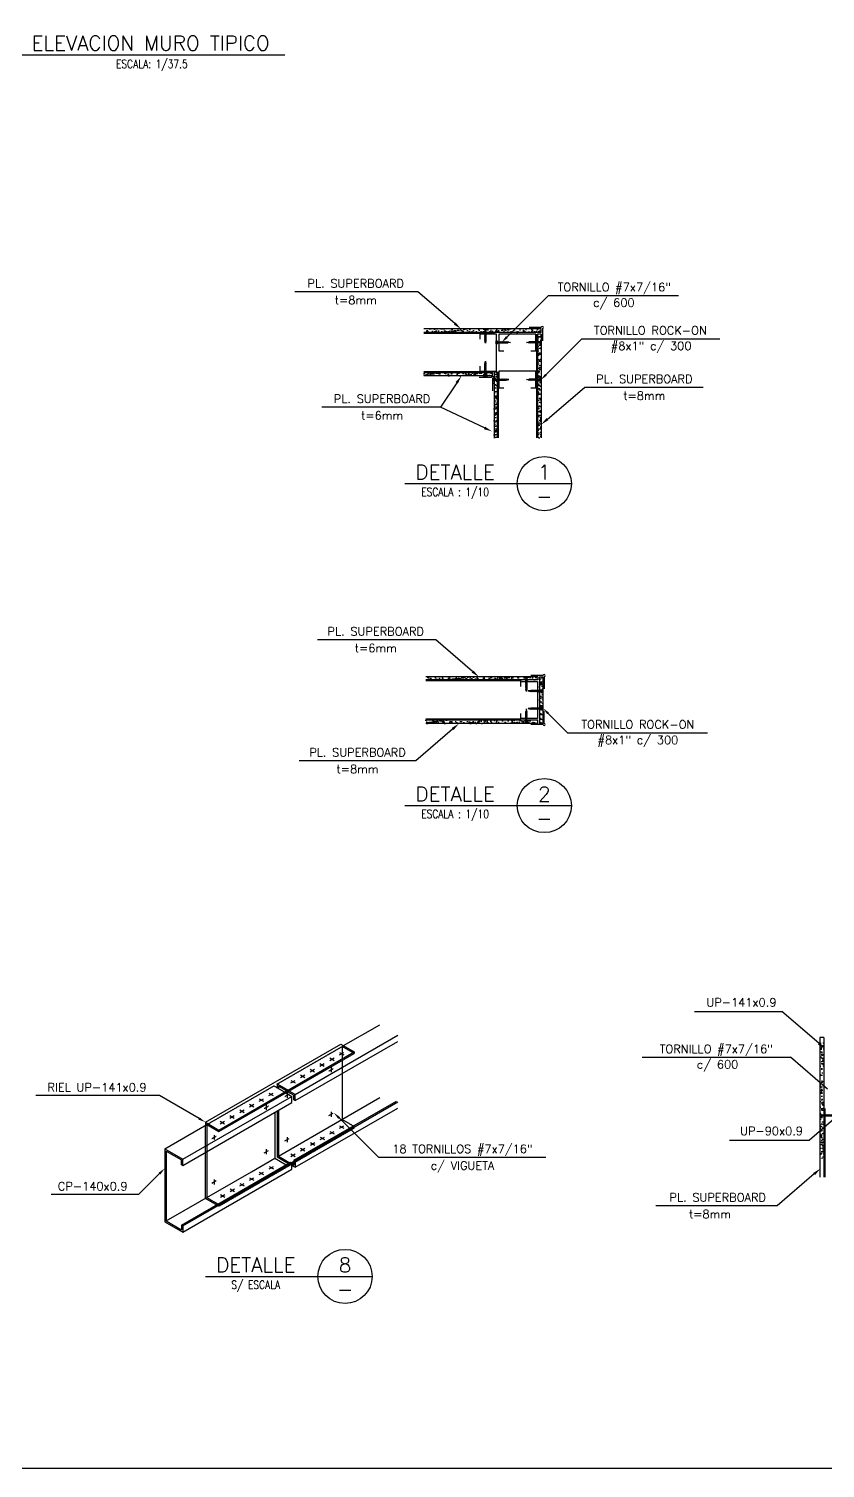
# Model space of a CAD drawing. Header units: millimetres. Extents: x -249630 to 95394, y -188036 to 109963.
# Drawn here: x 38393 to 45559, y 209 to 13166 of the extents above; entities that cross this region are included whole.
import ezdxf
from ezdxf.enums import TextEntityAlignment as Align

# ---------------------------------------------------------------- set-up
doc = ezdxf.new("R2010")
doc.units = ezdxf.units.MM
doc.linetypes.add('HID1P5', pattern=[2, 1.5, -0.5])
for name, color, linetype in [('05', 5, 'Continuous'), ('cotas', 1, 'Continuous'), ('DETALLES', 3, 'Continuous'), ('SIMBOLOS', 2, 'Continuous'), ('TEXTOS', 11, 'Continuous'), ('TITULOS', 180, 'Continuous')]:
    doc.layers.add(name, color=color, linetype=linetype)
doc.styles.add('ROMANS', font='romans')
pattern_1 = [(37.5, (-1783.866, 43233.418), (-1.259867, 38.536475), [0, -30.4, 0, -34, 0, -32.5]), (7.5, (-1783.866, 43233.42), (35.395534, 56.44292), [0, -16.4, 0, -27.4, 0, -10.5]), (327.5, (-1808.466, 43233.42), (62.282837, 0.113181), [0, -10, 0, -36, 0, -47]), (317.5, (-1808.466, 43233.42), (60.12253, 17.55351), [0, -5, 0, -23.6, 0, -27])]
pattern_2 = [(37.5, (-5533.23, 45095.147), (-1.259867, 38.536475), [0, -30.4, 0, -34, 0, -32.5]), (7.5, (-5533.23, 45095.147), (35.395534, 56.44292), [0, -16.4, 0, -27.4, 0, -10.5]), (327.5, (-5557.83, 45095.147), (62.282837, 0.113181), [0, -10, 0, -36, 0, -47]), (317.5, (-5557.83, 45095.147), (60.12253, 17.55351), [0, -5, 0, -23.6, 0, -27])]

# ---------------------------------------------------------------- blocks, each defined once
blk = doc.blocks.new('SCREW1')
at = {"layer": 'SIMBOLOS', "color": 1}
for p, q in [((-5, 0), (5, 0)), ((-5, 0), (-5, -1)), ((5, 0), (5, -1)), ((-5, -1), (5, -1)), ((-5, -1), (-1.2, -3)), ((-2, -7.3), (2, -5.7)), ((-2, -9.8), (2, -8.2)), ((-2, -12.3), (2, -10.7)), ((-2, -14.8), (2, -13.2)), ((-2, -17.3), (2, -15.7)), ((-2, -19.8), (2, -18.2)), ((-2, -22.3), (2, -20.7)), ((-2, -24.8), (2, -23.2)), ((-2, -27.3), (2, -25.7)), ((-2, -29.8), (2, -28.2)), ((-1.2, -3), (-1.2, -29)), ((-1.2, -3), (1.2, -3)), ((-1.2, -29), (0, -35)), ((0, -35), (1.2, -29)), ((5, -1), (1.2, -3)), ((1.2, -3), (1.2, -29))]:
    blk.add_line(p, q, dxfattribs=at)
blk = doc.blocks.new('SCREW3')
at = {"layer": 'SIMBOLOS', "color": 1}
for p, q in [((-3.6, 3), (-3.6, 1)), ((-3.6, 1), (3.6, 1)), ((-2, -0.8), (2, 0.8)), ((-1.2, 1), (-1.2, -25)), ((-1.2, 1), (1.2, 1)), ((1.2, 1), (1.2, -25)), ((3.6, 3), (3.6, 1)), ((-2, -3.3), (2, -1.7)), ((-2, -5.8), (2, -4.2)), ((-2, -8.3), (2, -6.7)), ((-2, -10.8), (2, -9.2)), ((-2, -13.3), (2, -11.7)), ((-2, -15.8), (2, -14.2)), ((-2, -18.3), (2, -16.7)), ((-2, -20.8), (2, -19.2)), ((-2, -23.3), (2, -21.7)), ((-2, -25.8), (2, -24.2)), ((-1.2, -25), (0, -31)), ((0, -31), (1.2, -25))]:
    blk.add_line(p, q, dxfattribs=at)
blk.add_arc((0, -3), 6.98, 58.9518, 121.0482, dxfattribs=at)

msp = doc.modelspace()

# ---------------------------------------------------------------- hatches: boundary and pattern name
h = msp.add_hatch()
h.set_pattern_fill('AR-SAND', color=1, scale=20, angle=90, style=0)
h.set_pattern_definition([(127.5, (12200.59, -8006.554), (-38.536475, -1.259867), [0, -30.4, 0, -34, 0, -32.5]), (97.5, (12200.59, -8006.554), (-56.44292, 35.395534), [0, -16.4, 0, -27.4, 0, -10.5]), (57.5, (12200.59, -8031.154), (-0.11318, 62.282837), [0, -10, 0, -36, 0, -47]), (47.5, (12200.59, -8031.154), (-17.55351, 60.12253), [0, -5, 0, -23.6, 0, -27])])
h.paths.add_polyline_path([(45511.686, 2987.048), (45545.436, 2987.048), (45545.436, 3537.034), (45522.936, 3537.034), (45515.436, 3522.784), (45511.686, 3522.784)])
h.paths.add_polyline_path([(45545.436, 3777.198), (45511.686, 3810.948), (45511.686, 3560.284), (45515.436, 3560.284), (45522.936, 3546.034), (45545.436, 3546.034)])
h.paths.add_polyline_path([(45545.436, 4044.548), (45511.686, 4044.548), (45511.686, 3810.948), (45545.436, 3777.198)])
at = {"layer": 'DETALLES'}
h = msp.add_hatch(dxfattribs=at)
h.set_pattern_fill('AR-SAND', color=1, scale=20, style=0)
h.set_pattern_definition(pattern_1)
h.paths.add_polyline_path([(41946.331, 10465.776), (41946.331, 10432.026), (42496.316, 10432.026), (42496.316, 10454.526), (42482.066, 10462.026), (42482.066, 10465.776)])
h.paths.add_polyline_path([(42736.481, 10432.026), (42770.231, 10465.776), (42519.566, 10465.776), (42519.566, 10462.026), (42505.316, 10454.526), (42505.316, 10432.026)])
h.paths.add_polyline_path([(43003.831, 10432.026), (43003.831, 10465.776), (42770.231, 10465.776), (42736.481, 10432.026)])
h = msp.add_hatch(dxfattribs=at)
h.set_pattern_fill('AR-SAND', color=1, scale=20, style=0)
h.set_pattern_definition(pattern_1)
h.paths.add_polyline_path([(42970.081, 9483.276), (43003.831, 9483.276), (43003.831, 9989.526), (43000.081, 9989.526), (42992.581, 10003.776), (42970.081, 10003.776)])
h.paths.add_polyline_path([(42970.081, 10012.776), (42992.581, 10012.776), (43000.081, 10027.026), (43003.831, 10027.026), (43003.831, 10323.276), (43000.081, 10323.276), (42992.581, 10337.526), (42970.081, 10337.526)])
h.paths.add_polyline_path([(42970.081, 10346.526), (42992.581, 10346.526), (43000.081, 10360.776), (43003.831, 10360.776), (43003.831, 10417.026), (42970.081, 10417.026)])
h = msp.add_hatch(dxfattribs=at)
h.set_pattern_fill('AR-SAND', color=1, scale=20, style=0)
h.set_pattern_definition(pattern_1)
h.paths.add_polyline_path([(42482.066, 10042.026), (42482.066, 10045.776), (42496.316, 10053.276), (42496.316, 10068.265), (42496.29, 10068.276), (41946.331, 10068.276), (41946.331, 10042.026)])
h.paths.add_polyline_path([(42565.081, 10042.026), (42565.081, 10068.276), (42505.316, 10068.276), (42505.316, 10053.276), (42519.566, 10045.776), (42519.566, 10042.026)])
h = msp.add_hatch(dxfattribs=at)
h.set_pattern_fill('AR-SAND', color=1, scale=20, style=0)
h.set_pattern_definition([(37.5, (19583.83, -7316.165), (-1.259867, 38.536475), [0, -30.4, 0, -34, 0, -32.5]), (7.5, (19583.83, -7316.165), (35.39553, 56.44292), [0, -16.4, 0, -27.4, 0, -10.5]), (327.5, (19559.23, -7316.165), (62.282837, 0.11318), [0, -10, 0, -36, 0, -47]), (317.5, (19559.23, -7316.165), (60.12253, 17.55351), [0, -5, 0, -23.6, 0, -27])])
h.paths.add_polyline_path([(42580.081, 9483.276), (42606.331, 9483.276), (42606.331, 10003.749), (42606.32, 10003.776), (42591.331, 10003.776), (42583.831, 9989.526), (42580.081, 9989.526)])
h.paths.add_polyline_path([(42606.331, 10078.276), (42580.081, 10078.276), (42580.081, 10027.026), (42583.831, 10027.026), (42591.331, 10012.776), (42606.331, 10012.776)])
h = msp.add_hatch(dxfattribs=at)
h.set_pattern_fill('AR-SAND', color=1, scale=20, style=0)
h.set_pattern_definition(pattern_2)
h.paths.add_polyline_path([(42865.797, 7305.254), (42865.797, 7320.254), (42851.547, 7327.754), (42851.547, 7331.504), (41964.108, 7331.504), (41964.108, 7305.254)])
h.paths.add_polyline_path([(42874.797, 7320.254), (42874.797, 7305.265), (42874.824, 7305.254), (42905.608, 7305.254), (42905.608, 7311.504, -0.277777778), (42932.608, 7311.504), (42932.608, 7305.254), (42972.858, 7305.254), (42972.858, 7331.504), (42889.047, 7331.504), (42889.047, 7327.754)])
h = msp.add_hatch(dxfattribs=at)
h.set_pattern_fill('AR-SAND', color=1, scale=20, style=0)
h.set_pattern_definition(pattern_2)
h.paths.add_polyline_path([(42987.858, 7051.004), (43006.608, 7051.004), (43014.108, 7065.254), (43017.858, 7065.254), (43017.858, 7186.504), (43014.108, 7186.504), (43006.608, 7200.754), (42987.858, 7200.754)])
h.paths.add_polyline_path([(42987.858, 7209.754), (43006.608, 7209.754), (43014.108, 7224.004), (43017.858, 7224.004), (43017.858, 7331.504), (42987.858, 7331.504)])
h.paths.add_polyline_path([(42987.858, 6911.504), (43017.858, 6911.504), (43017.858, 7027.754), (43014.108, 7027.754), (43006.608, 7042.004), (42987.858, 7042.004)])
h = msp.add_hatch(dxfattribs=at)
h.set_pattern_fill('AR-SAND', color=1, scale=20, style=0)
h.set_pattern_definition(pattern_2)
h.paths.add_polyline_path([(42851.547, 6911.504), (42851.547, 6915.254), (42865.797, 6922.754), (42865.797, 6941.504), (41964.108, 6941.504), (41964.108, 6911.504)])
h.paths.add_polyline_path([(42972.858, 6911.504), (42972.858, 6941.504), (42932.608, 6941.504), (42932.608, 6935.254, -0.277777778), (42905.608, 6935.254), (42905.608, 6941.504), (42874.797, 6941.504), (42874.797, 6922.754), (42889.047, 6915.254), (42889.047, 6911.504)])

# ---------------------------------------------------------------- linework, layer by layer
at = {"color": 1, "linetype": 'HID1P5'}
for p, q in [((40626.819, 3667.359), (41224.467, 4012.411)), ((41321.895, 3942.098), (41212.288, 4005.38)), ((41212.288, 4005.38), (41212.288, 3349.13)), ((41093.573, 3784.322), (41132.544, 3806.822)), ((41113.058, 3818.072), (41113.058, 3773.072)), ((39994.44, 3302.255), (40596.147, 3649.65)), ((40705.754, 3586.369), (40596.147, 3649.65)), ((40626.819, 3667.359), (40626.819, 3631.942)), ((40626.819, 3667.359), (40626.819, 3631.942)), ((40736.425, 3604.077), (40626.819, 3667.359)), ((40724.968, 3597.463), (40638.33, 3647.484)), ((40638.33, 3647.484), (40638.33, 3625.296)), ((40697.136, 3555.439), (40736.107, 3577.939)), ((40716.621, 3589.189), (40716.621, 3544.189)), ((40509.801, 3447.281), (40548.772, 3469.781)), ((40529.287, 3481.031), (40529.287, 3436.031)), ((39982.261, 2638.911), (39982.261, 3295.223)), ((39994.44, 3302.255), (39994.44, 2646.005)), ((40104.046, 2582.723), (41321.895, 3285.848)), ((40104.046, 2568.661), (41321.895, 3271.786)), ((41212.288, 3349.13), (41321.895, 3285.848)), ((41321.895, 3285.848), (41321.895, 3271.723)), ((41321.895, 3285.848), (41321.895, 3271.786)), ((40040.294, 3176.211), (40079.265, 3198.711)), ((40059.779, 3209.961), (40059.779, 3164.961)), ((39982.261, 2638.973), (40104.046, 2568.661)), ((39994.44, 2646.005), (40104.046, 2582.723)), ((40104.046, 2582.723), (40104.046, 2568.661)), ((40104.046, 2582.723), (40104.046, 2568.598))]:
    msp.add_line(p, q, dxfattribs=at)
at = {"layer": 'cotas', "color": 1}
for p, q in [((44461.627, 9938.135), (43391.764, 9938.135)), ((42096.929, 9759.684), (41029.232, 9759.684)), ((42054.558, 7665.94), (40990.16, 7665.94)), ((41874.903, 6576.791), (40825.916, 6576.791)), ((45127.774, 2571.456), (44035.481, 2571.456))]:
    msp.add_line(p, q, dxfattribs=at)
at = {"layer": 'DETALLES', "color": 2}
for p, q in [((43003.831, 10465.776), (41946.331, 10465.776)), ((43003.831, 10432.026), (41946.331, 10432.026)), ((42565.081, 10422.026), (41946.331, 10422.026)), ((42960.081, 10417.026), (42960.081, 9483.276)), ((42970.081, 10417.026), (42970.081, 9483.276)), ((43003.831, 10417.026), (42970.081, 10417.026)), ((43003.831, 10432.026), (43003.831, 10465.776)), ((43003.831, 10417.026), (43003.831, 9483.276)), ((42565.081, 10078.276), (41946.331, 10078.276)), ((42565.081, 10068.276), (41946.331, 10068.276)), ((42565.081, 10042.026), (41946.331, 10042.026)), ((42565.081, 10042.026), (42565.081, 10068.276)), ((42580.081, 10078.276), (42580.081, 9483.276)), ((42580.081, 10078.276), (42606.331, 10078.276)), ((42606.331, 10078.276), (42606.331, 9483.276)), ((42616.331, 10078.276), (42616.331, 9483.276)), ((42972.858, 7331.504), (41964.108, 7331.504)), ((42972.858, 7305.254), (41964.108, 7305.254)), ((42819.108, 7295.254), (41964.108, 7295.254)), ((42972.858, 7331.504), (42972.858, 7305.254)), ((42987.858, 7331.504), (43017.858, 7331.504)), ((42987.858, 7331.504), (42987.858, 6911.504)), ((43017.858, 7331.504), (43017.858, 6911.504)), ((42819.108, 6951.504), (41964.108, 6951.504)), ((42972.858, 6941.504), (41964.108, 6941.504)), ((42972.858, 6911.504), (41964.108, 6911.504)), ((42972.858, 6911.504), (42972.858, 6941.504)), ((42987.858, 6911.504), (43017.858, 6911.504)), ((45511.686, 4084.427), (45511.686, 2829.427)), ((45545.436, 4084.427), (45511.686, 4084.427)), ((45545.436, 4084.427), (45545.436, 2829.427)), ((41100.471, 3878.789), (41139.442, 3901.289)), ((41100.471, 3901.289), (41139.442, 3878.789)), ((41188.088, 3951.874), (41227.059, 3929.374)), ((41188.088, 3929.374), (41227.059, 3951.874)), ((40925.238, 3777.618), (40964.209, 3800.118)), ((40925.238, 3800.118), (40964.209, 3777.618)), ((41012.855, 3828.203), (41051.826, 3850.703)), ((41012.855, 3850.703), (41051.826, 3828.203)), ((40750.005, 3676.447), (40788.976, 3698.947)), ((40750.005, 3698.947), (40788.976, 3676.447)), ((40837.622, 3727.032), (40876.593, 3749.532)), ((40837.622, 3749.532), (40876.593, 3727.032)), ((40465.976, 3512.463), (40504.948, 3534.963)), ((40465.976, 3534.963), (40504.948, 3512.463)), ((40553.593, 3563.048), (40592.564, 3585.548)), ((40553.593, 3585.548), (40592.564, 3563.048)), ((40203.127, 3383.207), (40242.098, 3360.707)), ((40203.127, 3360.707), (40242.098, 3383.207)), ((40290.743, 3411.292), (40329.715, 3433.792)), ((40290.743, 3433.792), (40329.715, 3411.292)), ((40378.36, 3461.878), (40417.331, 3484.378)), ((40378.36, 3484.378), (40417.331, 3461.878)), ((41093.573, 3383.401), (41132.544, 3405.901)), ((41113.058, 3417.151), (41113.058, 3372.151)), ((45555.436, 3448.177), (45555.436, 2829.427)), ((40115.51, 3310.121), (40154.482, 3332.621)), ((40115.51, 3332.621), (40154.482, 3310.121)), ((41101.545, 3217.941), (41140.516, 3240.441)), ((41101.545, 3240.441), (41140.516, 3217.941)), ((41189.162, 3268.527), (41228.133, 3291.027)), ((41189.162, 3291.027), (41228.133, 3268.527)), ((40697.136, 3154.518), (40736.107, 3177.018)), ((40716.621, 3188.268), (40716.621, 3143.268)), ((40926.312, 3139.271), (40965.283, 3116.771)), ((40926.312, 3116.771), (40965.283, 3139.271)), ((41013.929, 3189.856), (41052.9, 3167.356)), ((41013.929, 3167.356), (41052.9, 3189.856)), ((40509.801, 3046.361), (40548.772, 3068.861)), ((40529.287, 3080.111), (40529.287, 3035.111)), ((40751.079, 3038.1), (40790.05, 3015.6)), ((40751.079, 3015.6), (40790.05, 3038.1)), ((40838.696, 3088.685), (40877.667, 3066.185)), ((40838.696, 3066.185), (40877.667, 3088.685)), ((40467.05, 2874.116), (40506.022, 2851.616)), ((40467.05, 2851.616), (40506.022, 2874.116)), ((40554.667, 2924.701), (40593.638, 2902.201)), ((40554.667, 2902.201), (40593.638, 2924.701)), ((40040.294, 2775.29), (40079.265, 2797.79)), ((40059.779, 2809.04), (40059.779, 2764.04)), ((40204.201, 2699.859), (40243.172, 2722.359)), ((40204.201, 2722.359), (40243.172, 2699.859)), ((40291.817, 2772.945), (40330.789, 2750.445)), ((40291.817, 2750.445), (40330.789, 2772.945)), ((40379.434, 2823.53), (40418.405, 2801.03)), ((40379.434, 2801.03), (40418.405, 2823.53)), ((40116.584, 2671.774), (40155.556, 2649.274)), ((40116.584, 2649.274), (40155.556, 2671.774))]:
    msp.add_line(p, q, dxfattribs=at)
at = {"layer": 'DETALLES', "color": 3}
for p, q in [((43003.831, 10476.8), (42893.831, 10476.8)), ((43013.831, 10466.8), (43013.831, 10356.8)), ((42554.741, 10028.007), (42444.741, 10028.007)), ((42564.741, 10018.007), (42564.741, 9908.007)), ((43020.108, 7343.754), (42910.108, 7343.754)), ((43030.108, 7333.754), (43030.108, 7223.754)), ((43030.108, 6913.004), (43030.108, 7023.004)), ((43020.108, 6903.004), (42910.108, 6903.004)), ((41224.467, 4012.411), (41551.102, 4200.994)), ((39982.261, 3323.348), (41200.11, 4026.473)), ((40789.199, 3573.609), (41713.482, 4107.244)), ((40789.199, 3517.359), (41713.482, 4050.994)), ((41200.11, 4026.473), (41321.895, 3956.161)), ((40104.046, 3253.036), (41321.895, 3956.161)), ((40104.046, 3238.973), (41321.895, 3942.098)), ((41321.895, 3956.161), (41321.895, 3942.098)), ((39778.52, 2990.093), (40758.527, 3555.9)), ((39778.52, 2933.843), (40758.527, 3499.65)), ((40705.754, 3586.369), (40758.527, 3555.9)), ((40777.724, 2980.234), (41702.007, 3513.869)), ((40789.199, 2973.609), (41713.482, 3507.244)), ((39616.141, 3083.843), (39994.44, 3302.255)), ((39982.261, 3323.348), (39982.261, 3295.223)), ((39982.261, 3323.348), (40104.046, 3253.036)), ((39994.44, 3302.255), (40104.046, 3238.973)), ((40104.046, 3238.973), (40104.046, 3253.036)), ((39616.141, 3083.843), (39616.141, 2427.593)), ((39616.141, 3083.843), (39778.52, 2990.093)), ((39627.651, 3063.968), (39627.651, 2434.177)), ((39627.651, 3063.968), (39767.046, 2983.489)), ((39767.046, 2940.468), (39767.046, 2983.489)), ((39778.52, 2933.843), (39778.52, 2990.093)), ((39627.651, 2434.177), (40395.563, 2877.531)), ((39767.046, 2396.718), (40747.052, 2962.525)), ((39767.046, 2940.468), (39778.52, 2933.843)), ((39778.52, 2390.093), (40758.527, 2955.9)), ((39778.52, 2333.843), (40758.527, 2899.65)), ((39616.141, 2427.593), (39778.52, 2333.843)), ((39627.651, 2434.177), (39767.046, 2353.697)), ((39767.046, 2396.718), (39767.046, 2353.697)), ((39767.046, 2396.718), (39778.52, 2390.093)), ((39778.52, 2390.093), (39778.52, 2333.843))]:
    msp.add_line(p, q, dxfattribs=at)
at = {"layer": 'DETALLES'}
for p, q in [((40724.968, 3597.463), (40777.724, 3567.005)), ((40789.199, 3573.609), (40736.425, 3604.077)), ((40758.527, 3499.65), (40758.527, 3555.9)), ((40777.724, 3523.984), (40777.724, 3567.005)), ((40777.724, 3523.984), (40789.199, 3517.359)), ((40789.199, 3517.359), (40789.199, 3573.609)), ((41152.365, 3314.471), (41551.102, 3544.681)), ((40607.712, 3412.577), (40607.712, 3000.015)), ((40626.819, 3423.609), (40626.819, 3011.109)), ((40638.33, 3430.254), (40638.33, 3017.692)), ((40789.199, 2917.359), (41713.482, 3450.994)), ((40638.33, 3017.692), (41152.365, 3314.471)), ((40395.563, 2877.531), (40607.712, 3000.015)), ((40607.712, 2999.953), (40709.795, 2941.015)), ((40626.819, 3011.109), (40729.01, 2952.109)), ((40638.33, 3017.692), (40740.467, 2958.723)), ((40777.724, 2980.234), (40777.724, 2937.213)), ((40777.724, 2980.234), (40789.199, 2973.609)), ((40747.052, 2962.525), (40758.527, 2955.9)), ((40758.527, 2899.65), (40758.527, 2955.9)), ((40758.527, 2948.296), (40777.724, 2937.213)), ((40758.527, 2935.067), (40789.199, 2917.359)), ((40789.199, 2973.609), (40789.199, 2917.359))]:
    msp.add_line(p, q, dxfattribs=at)
at = {"layer": 'DETALLES', "color": 5}
for points in [[(42451.331, 10128.276), (42451.331, 10083.276), (42601.331, 10083.276), (42601.331, 10417.026), (42451.331, 10417.026), (42451.331, 10372.026)], [(42910.081, 10267.026), (42955.081, 10267.026), (42955.081, 10417.026), (42621.331, 10417.026), (42621.331, 10267.026), (42666.331, 10267.026)], [(42910.081, 9933.276), (42955.081, 9933.276), (42955.081, 10083.276), (42621.331, 10083.276), (42621.331, 9933.276), (42666.331, 9933.276)], [(42819.108, 7245.254), (42819.108, 7290.254), (42969.108, 7290.254), (42969.108, 6956.504), (42819.108, 6956.504), (42819.108, 7001.504)]]:
    msp.add_lwpolyline(points, dxfattribs=at)
at = {"layer": 'DETALLES', "color": 3}
for centre, start, end in [((43013.831, 10476.8), 270, 180), ((42564.741, 10028.007), 270, 180), ((43030.108, 7343.754), 270, 180), ((43030.108, 6903.004), 180, 90)]:
    msp.add_arc(centre, 10, start, end, dxfattribs=at)
at = {"layer": 'SIMBOLOS', "color": 1}
for p, q in [((41893.365, 10798.679), (40785.595, 10798.679)), ((42225.101, 10512.816), (41893.365, 10798.679)), ((42694.342, 10389.887), (43069.41, 10764.955)), ((43069.41, 10764.955), (44239.672, 10764.955)), ((43045.315, 10050.648), (43370.125, 10375.457)), ((43370.125, 10375.457), (44609.318, 10375.457)), ((42243.994, 9979.675), (42096.929, 9759.684)), ((43060.028, 9652.272), (43391.764, 9938.135)), ((42493.097, 9573.09), (42096.929, 9759.684)), ((42386.294, 7380.077), (42054.558, 7665.94)), ((43065.665, 7003.129), (43240.012, 6828.782)), ((42206.64, 6862.654), (41874.903, 6576.791)), ((43240.012, 6828.782), (44501.155, 6828.782)), ((44382.905, 4319.501), (45168.664, 4319.501)), ((45500.401, 4033.638), (45168.664, 4319.501)), ((43910.826, 3908.02), (45247.591, 3908.02)), ((45579.327, 3622.157), (45247.591, 3908.02)), ((39568.218, 3562.396), (38455.56, 3562.396)), ((39924.527, 3356.682), (39568.218, 3562.396)), ((45748.744, 3447.787), (45417.008, 3161.924)), ((41184.555, 3361.573), (41538.001, 3008.127)), ((44697.008, 3161.924), (45417.008, 3161.924)), ((41538.001, 3008.127), (43044.854, 3008.127)), ((39569, 2860.526), (39380.439, 2671.965)), ((45459.511, 2857.319), (45127.774, 2571.456)), ((39380.439, 2671.965), (38594.063, 2671.965))]:
    msp.add_line(p, q, dxfattribs=at)
for points in [[(42216.941, 10503.347), (42233.261, 10522.285), (42281.917, 10463.857)], [(42686.485, 10397.744), (42702.199, 10382.03), (42647.201, 10342.747)], [(42233.602, 9986.622), (42254.386, 9972.728), (42285.676, 10042.026)], [(43037.459, 10058.504), (43053.172, 10042.791), (42998.175, 10003.507)], [(43068.188, 9642.803), (43051.868, 9661.742), (43003.212, 9603.313)], [(42487.771, 9561.781), (42498.424, 9584.398), (42560.948, 9541.133)], [(42378.134, 7370.608), (42394.454, 7389.546), (42443.11, 7331.118)], [(43057.808, 6995.272), (43073.521, 7010.986), (43018.524, 7050.269)], [(42198.48, 6872.123), (42214.799, 6853.185), (42263.455, 6911.613)], [(45492.241, 4024.169), (45508.561, 4043.108), (45557.216, 3984.679)], [(41176.699, 3353.717), (41192.412, 3369.43), (41137.415, 3408.714)], [(39930.082, 3366.304), (39918.971, 3347.059), (39982.261, 3323.348)], [(39561.143, 2868.383), (39576.857, 2852.67), (39616.141, 2907.667)], [(45451.351, 2866.788), (45467.671, 2847.85), (45516.326, 2906.278)]]:
    msp.add_solid(points, dxfattribs=at)
at = {"layer": 'TITULOS', "color": 2}
for p, q in [((40697.963, 12928.159), (38290.663, 12928.159)), ((41775.378, 9071.567), (42787.878, 9071.567)), ((42787.878, 9071.567), (43275.378, 9071.567)), ((41775.378, 6173.447), (42787.878, 6173.447)), ((42787.878, 6173.447), (43275.378, 6173.447)), ((39982.251, 1934.847), (40994.751, 1934.847)), ((40994.751, 1934.847), (41482.251, 1934.847))]:
    msp.add_line(p, q, dxfattribs=at)
at = {"layer": 'TITULOS'}
msp.add_lwpolyline([(24841.783, 208.842), (69841.783, 208.842), (69841.783, 30208.842), (24841.783, 30208.842)], close=True, dxfattribs=at)
at = {"layer": 'TITULOS', "color": 2}
for centre in [(43031.628, 9071.567), (43031.628, 6173.447), (41238.501, 1934.847)]:
    msp.add_circle(centre, 243.75, dxfattribs=at)

# ---------------------------------------------------------------- block references
at = {"layer": 'SIMBOLOS', "xscale": -3.75, "yscale": 3.75, "zscale": 3.75}
for p in [(42500.816, 10465.776), (42870.297, 7331.504)]:
    msp.add_blockref('SCREW1', p, dxfattribs=at)
at = {"layer": 'SIMBOLOS', "yscale": 3.75, "zscale": 3.75}
for name, p, xscale, rotation in [('SCREW3', (42610.83, 10342.026), -3.75, 90), ('SCREW1', (43003.831, 10342.026), -3.75, 270), ('SCREW1', (42500.816, 10042.026), -3.75, 180), ('SCREW1', (42580.081, 10008.276), 3.75, 90), ('SCREW1', (43003.831, 10008.276), -3.75, 270), ('SCREW1', (43017.858, 7205.254), 3.75, 270), ('SCREW1', (42870.297, 6911.504), 3.75, 180), ('SCREW1', (43017.858, 7046.504), 3.75, 270), ('SCREW1', (45511.686, 3383.912), -3.75, 90)]:
    msp.add_blockref(name, p, dxfattribs=dict(at, xscale=xscale, rotation=rotation))

# ---------------------------------------------------------------- texts
at = {"layer": '05', "style": 'ROMANS'}
for s, p in [('ELEVACION MURO TIPICO', (39489.099, 12970.97)), ('DETALLE', (42228.501, 9110.016)), ('1', (43031.628, 9109.067)), ('DETALLE', (42228.501, 6211.896)), ('2', (43031.628, 6210.947)), ('DETALLE', (40435.374, 1973.296)), ('8', (41238.501, 1972.347))]:
    msp.add_text(s, height=131.25, dxfattribs=at).set_placement(p, align=Align.CENTER)
for p in [(43031.628, 8959.067), (43031.628, 6060.947), (41238.501, 1822.347)]:
    msp.add_text('-', height=131.25, dxfattribs=at).set_placement(p, align=Align.MIDDLE)
at = {"layer": 'TEXTOS', "style": 'ROMANS'}
for s, p in [('PL. SUPERBOARD', (41334.821, 10836.179)), ('TORNILLO #7x7/16"', (43661.523, 10802.455)), ('t=8mm', (41334.821, 10686.179)), ('c/ 600', (43657.442, 10663.169)), ('TORNILLO ROCK-ON', (43985.703, 10412.957)), ('#8x1" c/ 300', (43992.623, 10273.671)), ('PL. SUPERBOARD', (43931.316, 9975.635)), ('PL. SUPERBOARD', (41571.905, 9797.184)), ('t=8mm', (43931.316, 9825.635)), ('t=6mm', (41571.905, 9647.184)), ('PL. SUPERBOARD', (41514.831, 7703.44)), ('t=6mm', (41514.831, 7553.44)), ('TORNILLO ROCK-ON', (43873.485, 6866.282)), ('#8x1" c/ 300', (43873.485, 6726.996)), ('PL. SUPERBOARD', (41350.587, 6614.291)), ('t=8mm', (41350.587, 6464.291)), ('UP-141x0.9', (44805.194, 4364.501)), ('TORNILLO #7x7/16"', (44578.963, 3945.52)), ('c/ 600', (44590.788, 3806.234)), ('RIEL UP-141x0.9', (39006.827, 3599.896)), ('UP-90x0.9', (45076.035, 3206.924)), ('18 TORNILLOS #7x7/16"', (42295.205, 3045.627)), ('c/ VIGUETA', (42295.205, 2895.627)), ('CP-140x0.9', (38967.581, 2709.465)), ('PL. SUPERBOARD', (44591.794, 2608.956)), ('t=8mm', (44521.977, 2458.956))]:
    msp.add_text(s, height=75, dxfattribs=at).set_placement(p, align=Align.CENTER)
at = {"layer": 'TITULOS', "color": 4, "style": 'ROMANS', "width": 0.8}
for s, p in [('ESCALA: 1/37.5', (39499.855, 12811.493)), ('ESCALA : 1/10', (42228.501, 8959.067)), ('ESCALA : 1/10', (42228.501, 6060.947)), ('S/ ESCALA', (40435.374, 1822.347))]:
    msp.add_text(s, height=75, dxfattribs=at).set_placement(p, align=Align.CENTER)

doc.saveas('drawing.dxf')
